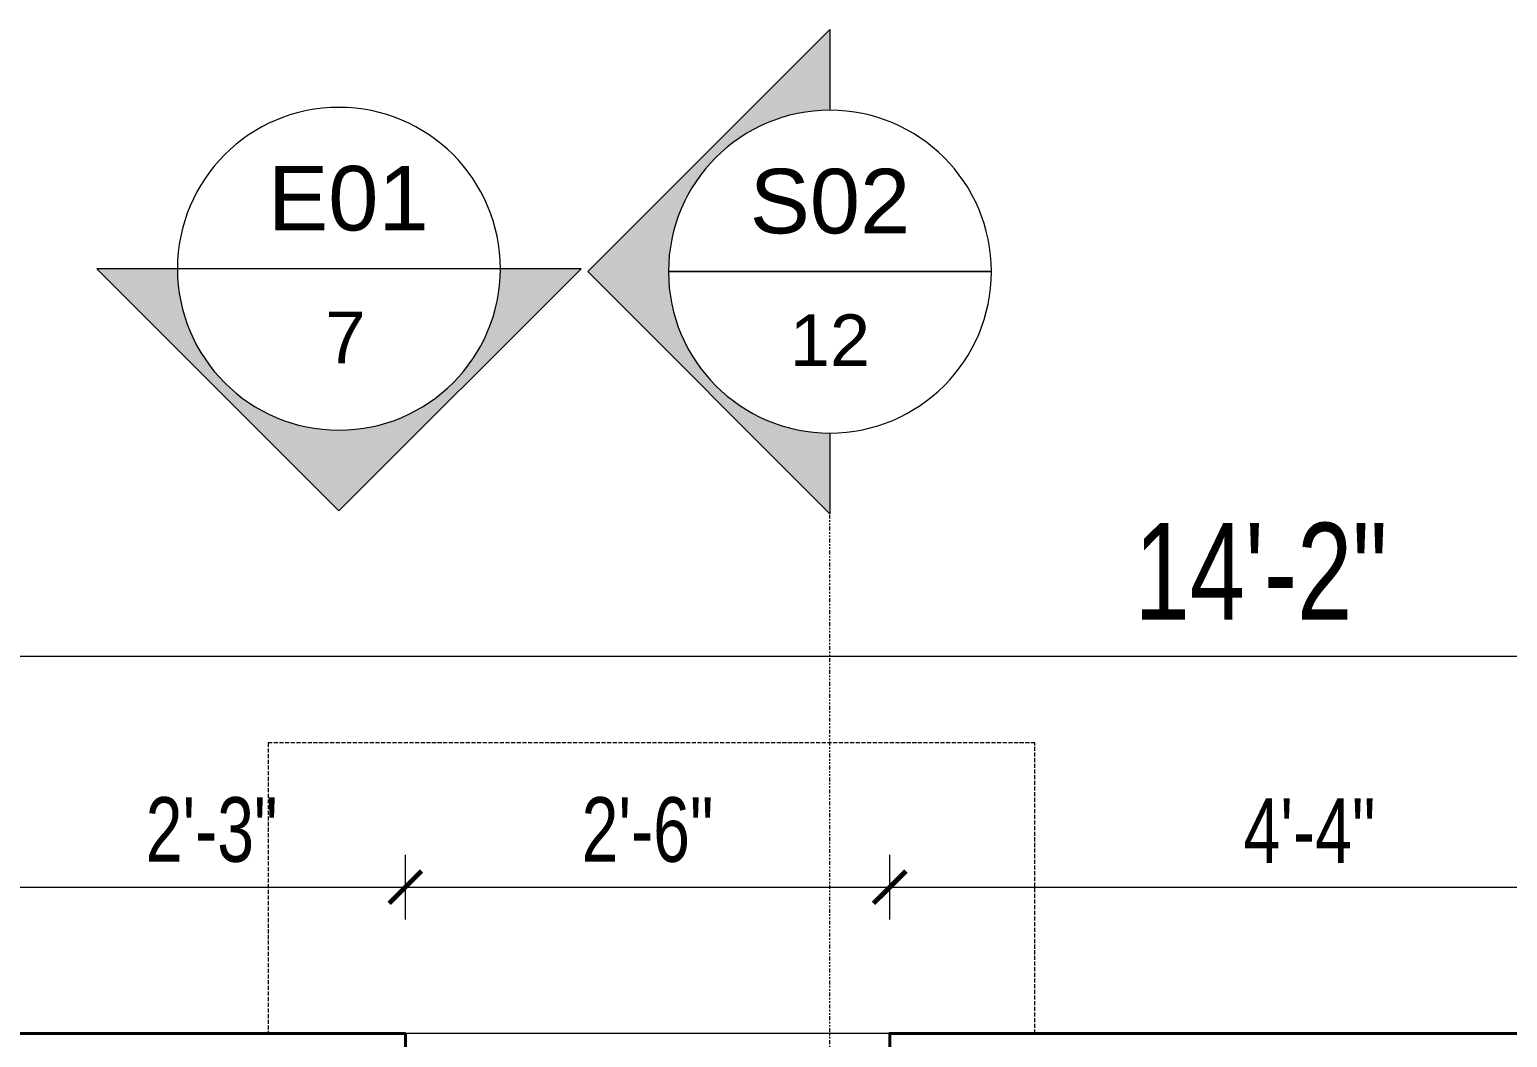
# Model space of a CAD drawing. Header units: inches. Extents: x 735 to 7643, y 526 to 1733.
# Drawn here: x 4946.1 to 5037.6, y 1453.8 to 1516.3 of the extents above; entities that cross this region are included whole.
import ezdxf
from ezdxf.enums import TextEntityAlignment as Align

# ---------------------------------------------------------------- set-up
doc = ezdxf.new("R2010")
doc.units = ezdxf.units.IN
doc.header["$MEASUREMENT"] = 0
doc.linetypes.add('ACAD_ISO12W100', pattern=[21, 12, -3, 0, -3, 0, -3])
doc.linetypes.add('DASH', pattern=[0.35, 0.25, -0.1])
for name, color, linetype, lineweight in [('Dimension', 22, 'Continuous', 13), ('Door & Window Dim', 5, 'Continuous', 15), ('Elevation Marker', 252, 'Continuous', 15), ('Sunshed', 5, 'Continuous', 15), ('wall 05', 3, 'Continuous', 40), ('WINDOW', 140, 'Continuous', 9)]:
    doc.layers.add(name, color=color, linetype=linetype, lineweight=lineweight)
doc.styles.add('Arial', font='arial.ttf')
doc.styles.add('Swiss721', font='swisscl.ttf')
doc.dimstyles.new('DIM08', dxfattribs={"dimtxt": 8, "dimasz": 4, "dimexe": 4, "dimexo": 0, "dimgap": 3, "dimtad": 1, "dimdec": 1, "dimzin": 3, "dimdsep": 46, "dimlunit": 4, "dimtxsty": 'Swiss721', "dimblk": 'ARCHTICK', "dimcen": 0, "dimdle": 4, "dimclrd": 256, "dimclre": 256, "dimclrt": 256, "dimadec": 0, "dimazin": 0, "dimtfac": 1, "dimtdec": 1, "dimtofl": 0, "dimtmove": 0, "dimatfit": 3, "dimldrblk": 'ARCHTICK', "dimfxl": 4, "dimfxlon": 1, "dimtfill": 1, "dimtolj": 1, "dimtzin": 0, "dimlwd": 9, "dimlwe": 9, "dimarcsym": 0})

# ---------------------------------------------------------------- blocks, each defined once
blk = doc.blocks.new('_ArchTick')
at = {"color": 0, "linetype": 'ByBlock', "const_width": 0.15}
blk.add_lwpolyline([(-0.5, -0.5), (0.5, 0.5)], dxfattribs=at)
blk = doc.blocks.new('*D491')
at = {"layer": 'Defpoints', "color": 0, "transparency": 16777216}
for p in [(4969.357178745646, 1463.143575996161), (4942.357178745762, 1454.084824932652), (4969.357178745646, 1454.084824932681)]:
    blk.add_point(p, dxfattribs=at)
at = {"layer": 'Dimension', "lineweight": 9, "transparency": 16777216}
for p, q in [((4942.357178745762, 1461.143575996161), (4942.357178745762, 1465.143575996161)), ((4969.357178745646, 1461.143575996161), (4969.357178745646, 1465.143575996161)), ((4940.357178745762, 1463.143575996161), (4971.357178745646, 1463.143575996161))]:
    blk.add_line(p, q, dxfattribs=at)
at = {"layer": 'Dimension', "lineweight": 9, "transparency": 16777216, "xscale": 2, "yscale": 2, "zscale": 2, "rotation": 180}
blk.add_blockref('_ArchTick', (4942.357178745762, 1463.143575996161), dxfattribs=at)
at = {"layer": 'Dimension', "lineweight": 9, "transparency": 16777216, "xscale": 2, "yscale": 2, "zscale": 2}
blk.add_blockref('_ArchTick', (4969.357178745646, 1463.143575996161), dxfattribs=at)
at = {"layer": 'Dimension', "transparency": 16777216, "insert": (4957.357178745646, 1466.692068787773), "char_height": 4, "attachment_point": 5, "style": 'Swiss721', "bg_fill": 3, "box_fill_scale": 1.25, "bg_fill_color": 256, "bg_fill_true_color": 13158600, "bg_fill_transparency": 0}
blk.add_mtext('\\A1;2\'-3"', dxfattribs=at)
blk = doc.blocks.new('*D492')
at = {"layer": 'Defpoints', "color": 0, "transparency": 16777216}
for p in [(4999.357178745704, 1463.143575996161), (4969.357178745646, 1454.084824932681), (4999.357178745704, 1454.08482493271)]:
    blk.add_point(p, dxfattribs=at)
at = {"layer": 'Door & Window Dim', "lineweight": 9, "transparency": 16777216}
for p, q in [((4969.357178745646, 1461.143575996161), (4969.357178745646, 1465.143575996161)), ((4999.357178745704, 1461.143575996161), (4999.357178745704, 1465.143575996161)), ((4967.357178745646, 1463.143575996161), (5001.357178745704, 1463.143575996161))]:
    blk.add_line(p, q, dxfattribs=at)
at = {"layer": 'Door & Window Dim', "lineweight": 9, "transparency": 16777216, "xscale": 2, "yscale": 2, "zscale": 2, "rotation": 180}
blk.add_blockref('_ArchTick', (4969.357178745646, 1463.143575996161), dxfattribs=at)
at = {"layer": 'Door & Window Dim', "lineweight": 9, "transparency": 16777216, "xscale": 2, "yscale": 2, "zscale": 2}
blk.add_blockref('_ArchTick', (4999.357178745704, 1463.143575996161), dxfattribs=at)
at = {"layer": 'Door & Window Dim', "transparency": 16777216, "insert": (4984.357178745704, 1466.692068787773), "char_height": 4, "attachment_point": 5, "style": 'Swiss721', "bg_fill": 3, "box_fill_scale": 1.25, "bg_fill_color": 256, "bg_fill_true_color": 13158600, "bg_fill_transparency": 0}
blk.add_mtext('\\A1;2\'-6"', dxfattribs=at)
blk = doc.blocks.new('*D493')
at = {"layer": 'Defpoints', "color": 0, "transparency": 16777216}
for p in [(5051.357178745704, 1463.143575996161), (4999.357178745704, 1454.08482493271), (5051.357178745704, 1454.084824932681)]:
    blk.add_point(p, dxfattribs=at)
at = {"layer": 'Dimension', "lineweight": 9, "transparency": 16777216}
for p, q in [((4999.357178745704, 1461.143575996161), (4999.357178745704, 1465.143575996161)), ((5051.357178745704, 1461.143575996161), (5051.357178745704, 1465.143575996161)), ((4997.357178745704, 1463.143575996161), (5053.357178745704, 1463.143575996161))]:
    blk.add_line(p, q, dxfattribs=at)
at = {"layer": 'Dimension', "lineweight": 9, "transparency": 16777216, "xscale": 2, "yscale": 2, "zscale": 2, "rotation": 180}
blk.add_blockref('_ArchTick', (4999.357178745704, 1463.143575996161), dxfattribs=at)
at = {"layer": 'Dimension', "lineweight": 9, "transparency": 16777216, "xscale": 2, "yscale": 2, "zscale": 2}
blk.add_blockref('_ArchTick', (5051.357178745704, 1463.143575996161), dxfattribs=at)
at = {"layer": 'Dimension', "transparency": 16777216, "insert": (5025.357178745704, 1466.643575996161), "char_height": 4, "attachment_point": 5, "style": 'Swiss721', "bg_fill": 3, "box_fill_scale": 1.25, "bg_fill_color": 256, "bg_fill_true_color": 13158600, "bg_fill_transparency": 0}
blk.add_mtext('\\A1;4\'-4"', dxfattribs=at)
blk = doc.blocks.new('*D453')
at = {"layer": 'Defpoints', "color": 0, "transparency": 16777216}
for p in [(5107.357178745733, 1477.455381663487), (4937.357178745704, 1472.148402469407), (5107.357178745733, 1459.565240850905)]:
    blk.add_point(p, dxfattribs=at)
at = {"layer": 'Dimension', "lineweight": 9, "transparency": 16777216}
for p, q in [((4937.357178745704, 1474.455381663487), (4937.357178745704, 1480.455381663487)), ((5107.357178745733, 1474.455381663487), (5107.357178745733, 1480.455381663487)), ((4934.357178745704, 1477.455381663487), (5110.357178745733, 1477.455381663487))]:
    blk.add_line(p, q, dxfattribs=at)
at = {"layer": 'Dimension', "lineweight": 9, "transparency": 16777216, "xscale": 3, "yscale": 3, "zscale": 3, "rotation": 180}
blk.add_blockref('_ArchTick', (4937.357178745704, 1477.455381663487), dxfattribs=at)
at = {"layer": 'Dimension', "lineweight": 9, "transparency": 16777216, "xscale": 3, "yscale": 3, "zscale": 3}
blk.add_blockref('_ArchTick', (5107.357178745733, 1477.455381663487), dxfattribs=at)
at = {"layer": 'Dimension', "transparency": 16777216, "insert": (5022.357178745719, 1482.717177207393), "char_height": 6, "attachment_point": 5, "style": 'Swiss721', "bg_fill": 3, "box_fill_scale": 1.25, "bg_fill_color": 256, "bg_fill_true_color": 13158600, "bg_fill_transparency": 0}
blk.add_mtext('\\A1;14\'-2"', dxfattribs=at)
blk = doc.blocks.new('*U116')
h = blk.add_hatch(color=252)
h.dxf.hatch_style = 1
h.paths.add_polyline_path([(-500, -3.33066907387547e-13), (-750.0000000000001, -4.996003610813205e-13), (3.130828929442941e-13, -750), (750.0000000000001, 4.996003610813205e-13), (500, 3.33066907387547e-13, -0.4142135623730951), (3.33066907387547e-13, -500, -0.4142135623730951)])
at = {"linetype": 'ByBlock', "lineweight": -2}
blk.add_line((-500, 0), (500, 0), dxfattribs=at)
at = {"color": 6}
for p, q in [((2.722266856380884e-13, -750), (750.0000000000001, 4.996003610813205e-13)), ((500.0000000000001, 3.330669073875471e-13), (750.0000000000001, 4.996003610813205e-13)), ((-750, -4.996003610813204e-13), (2.722266856380884e-13, -750)), ((-750, -4.996003610813204e-13), (-500, -3.33066907387547e-13))]:
    blk.add_line(p, q, dxfattribs=at)
blk.add_circle((0, 0), 500)
at = {"color": 3, "style": 'Arial'}
blk.add_attdef('S01', text='', height=200.0000000000001, dxfattribs=at).set_placement((-1.818989403545856e-10, 318.5965958829092), align=Align.TOP_CENTER)
at = {"color": 6, "style": 'Arial'}
blk.add_attdef('IN-201', text='', height=160, dxfattribs=at).set_placement((-1.818989403545856e-10, -132.5425074973682), align=Align.TOP_CENTER)

msp = doc.modelspace()

# ---------------------------------------------------------------- linework, layer by layer
at = {"layer": 'Elevation Marker'}
for q in [(4980.656337272027, 1501.285687787487), (4995.656337264169, 1511.285687782249)]:
    msp.add_line((4995.656337264169, 1516.285687779629), q, dxfattribs=at)
at = {"layer": 'Elevation Marker', "linetype": 'ByBlock'}
for p, q in [((5005.656337253691, 1501.285687782278), (4985.656337264169, 1501.285687782278)), ((4985.656337264169, 1501.285687782278), (5005.656337264169, 1501.285687782278))]:
    msp.add_line(p, q, dxfattribs=at)
at = {"layer": 'Elevation Marker', "extrusion": (0, 0, -1)}
msp.add_ellipse((4995.65633725893, 1501.285687782278), major_axis=(-7.071067808170274, 7.071067808170273), ratio=0.9999999999974231, start_param=5.497787143780849, end_param=11.78097245096044, dxfattribs=at)
at = {"layer": 'WINDOW', "linetype": 'Continuous', "ltscale": 10}
msp.add_lwpolyline([(4999.357178745646, 1454.084824932681), (4969.357178745646, 1454.084824932681)], dxfattribs=at)

# ---------------------------------------------------------------- texts
at = {"layer": 'Elevation Marker', "style": 'Arial'}
for tag, text, height, p in [('S02', 'De-A', 4.000000000000002, (4995.656337264169, 1507.657619699952)), ('12', 'IN-201', 3.200000000000001, (4995.656337264169, 1498.634837632329))]:
    msp.add_attdef(tag, text=text, height=height, dxfattribs=at).set_placement(p, align=Align.TOP_CENTER)

# ---------------------------------------------------------------- next in the draw order: dimensions: what is measured, and where the dimension line sits
at = {"layer": 'Dimension'}
dim = msp.add_linear_dim(base=(4969.357178745646, 1463.143575996161), p1=(4942.357178745762, 1454.084824932652), p2=(4969.357178745646, 1454.084824932681), dimstyle='DIM08', override={"dimscale": 0.5, "dimarcsym": 2}, dxfattribs=at)
dim.commit()
dim.dimension.update_dxf_attribs({"geometry": '*D491', "text_midpoint": (4957.357178745646, 1463.143575996161), "dimtype": 160})

# ---------------------------------------------------------------- next in the draw order: dimensions: what is measured, and where the dimension line sits
at = {"layer": 'Door & Window Dim'}
dim = msp.add_linear_dim(base=(4999.357178745704, 1463.143575996161), p1=(4969.357178745646, 1454.084824932681), p2=(4999.357178745704, 1454.08482493271), dimstyle='DIM08', override={"dimscale": 0.5, "dimarcsym": 2}, dxfattribs=at)
dim.commit()
dim.dimension.update_dxf_attribs({"geometry": '*D492', "text_midpoint": (4984.357178745704, 1463.143575996161), "dimtype": 160})

# ---------------------------------------------------------------- next in the draw order: linework, layer by layer
at = {"layer": 'wall 05'}
msp.add_lwpolyline([(4969.357178745762, 1454.084824932681), (4942.357178745704, 1454.084824932681), (4942.357178745704, 1449.084824932681), (4969.357178745704, 1449.084824932681)], close=True, dxfattribs=at)

# ---------------------------------------------------------------- next in the draw order: dimensions: what is measured, and where the dimension line sits
at = {"layer": 'Dimension'}
dim = msp.add_linear_dim(base=(5051.357178745704, 1463.143575996161), p1=(4999.357178745704, 1454.08482493271), p2=(5051.357178745704, 1454.084824932681), dimstyle='DIM08', override={"dimscale": 0.5, "dimarcsym": 2}, dxfattribs=at)
dim.commit()
dim.dimension.update_dxf_attribs({"geometry": '*D493', "text_midpoint": (5025.357178745704, 1466.643575996161)})

# ---------------------------------------------------------------- next in the draw order: linework, layer by layer
at = {"layer": 'wall 05'}
msp.add_lwpolyline([(5051.357178745704, 1454.084824932681), (4999.357178745646, 1454.084824932652), (4999.357178745704, 1449.084824932681), (5025.357178745646, 1449.084824932681), (5025.357178745646, 1365.084824932681), (5072.357178745762, 1365.084824932681), (5072.357178745646, 1370.084824932652), (5030.357178745588, 1370.08482493271), (5030.357178745704, 1449.08482493271), (5051.357178745704, 1449.084824932681)], close=True, dxfattribs=at)

# ---------------------------------------------------------------- next in the draw order: dimensions: what is measured, and where the dimension line sits
at = {"layer": 'Dimension'}
dim = msp.add_linear_dim(base=(5107.357178745733, 1477.455381663487), p1=(4937.357178745704, 1472.148402469407), p2=(5107.357178745733, 1459.565240850905), dimstyle='DIM08', override={"dimscale": 0.75, "dimarcsym": 1}, dxfattribs=at)
dim.commit()
dim.dimension.update_dxf_attribs({"geometry": '*D453', "text_midpoint": (5022.357178745719, 1482.717177207393)})

# ---------------------------------------------------------------- next in the draw order: hatches: boundary and pattern name
at = {"layer": 'Elevation Marker'}
h = msp.add_hatch(color=256, dxfattribs=at)
h.dxf.hatch_style = 1
edge = h.paths.add_edge_path()
edge.add_line((4995.656337264169, 1511.285687782249), (4995.656337264169, 1516.285687779629))
edge.add_line((4995.656337264169, 1516.285687779629), (4980.656337272027, 1501.285687787487))
edge.add_line((4980.656337272027, 1501.285687787487), (4995.656337264169, 1486.285687795345))
edge.add_line((4995.656337264169, 1486.285687795345), (4995.656337264169, 1491.285687792726))
edge.add_ellipse((4995.656337264169, 1501.285687787487), major_axis=(7.07106780816684, 7.071067808166847), ratio=0.9999999999983927, start_angle=134.9999999999543, end_angle=225.000000000046, ccw=False)
edge.add_ellipse((4995.656337264169, 1501.285687787487), major_axis=(7.071067808166845, -7.071067808166843), ratio=0.999999999998393, start_angle=134.999999999954, end_angle=225.000000000046, ccw=False)

# ---------------------------------------------------------------- next in the draw order: linework, layer by layer
for p in [(4980.656337272027, 1501.285687787487), (4995.656337264169, 1491.285687792726)]:
    msp.add_line(p, (4995.656337264169, 1486.285687795345), dxfattribs=at)
at = {"layer": 'Elevation Marker', "linetype": 'ACAD_ISO12W100', "ltscale": 0.02}
msp.add_line((4995.656337264169, 911.7441636903677), (4995.656337264169, 1486.285687795345), dxfattribs=at)
at = {"layer": 'Sunshed', "linetype": 'DASH'}
msp.add_lwpolyline([(4999.35717874582, 1454.084824933263), (5008.35717874582, 1454.084824933263), (5008.35717874582, 1472.084824933263), (4960.857178745762, 1472.084824932681), (4960.857178745762, 1472.084824932681), (4960.857178745762, 1454.084824932681), (4969.357178745762, 1454.084824932681)], dxfattribs=at)

# ---------------------------------------------------------------- next in the draw order: block references
at = {"layer": 'Elevation Marker'}
ref = msp.add_blockref('*U116', (4965.241177138087, 1501.464329070848), dxfattribs=dict(at, xscale=-0.01999999998952262, yscale=0.01999999998952262, zscale=0.02))
ref.add_attrib('IN-201', '7', dxfattribs={"layer": '0', "color": 6, "height": 3.200000000000001, "style": 'Arial'}).set_placement((4965.644997056224, 1498.8134789209), align=Align.TOP_CENTER)
ref.add_attrib('S01', 'E01', dxfattribs={"layer": '0', "color": 3, "height": 4.000000000000001, "style": 'Arial'}).set_placement((4965.825078911614, 1507.836260988493), align=Align.TOP_CENTER)

doc.saveas('drawing.dxf')
